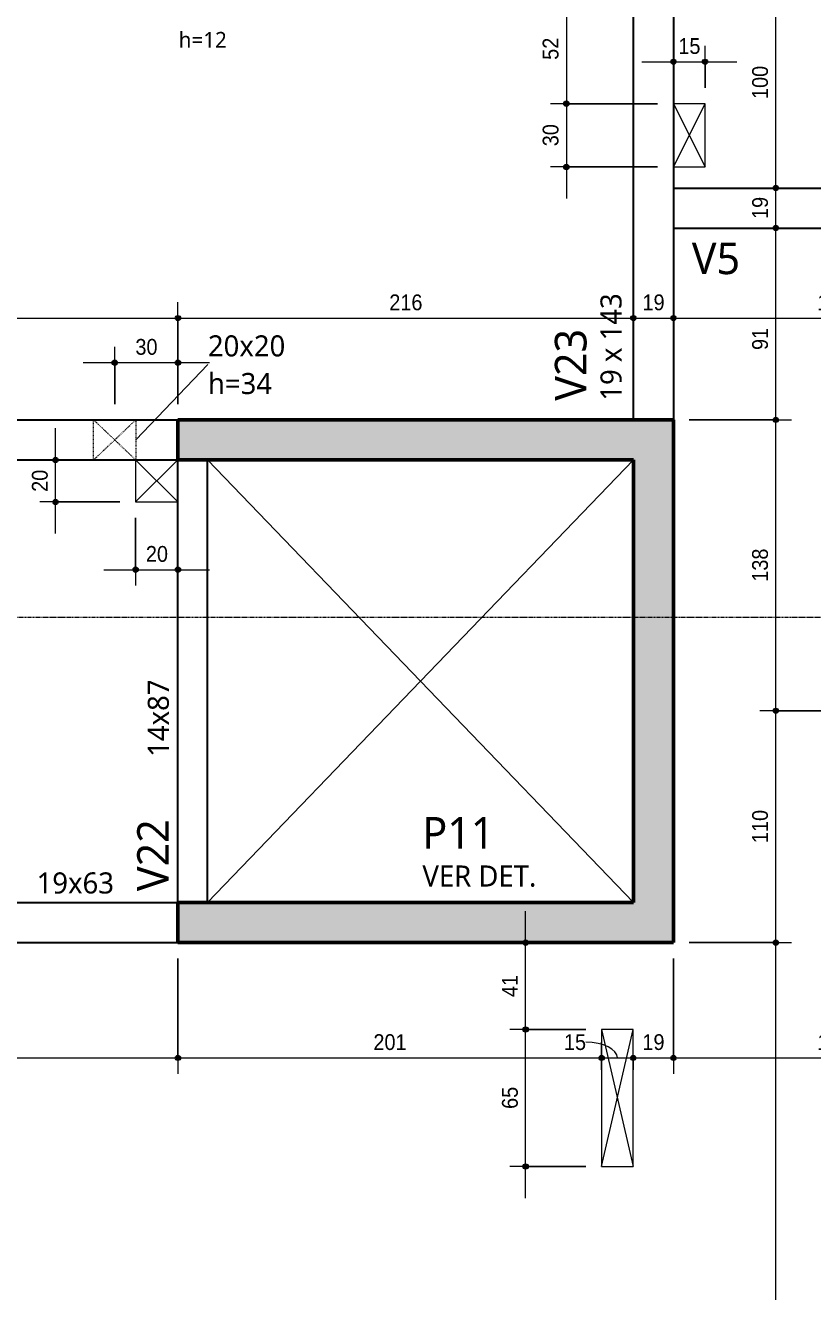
# Model space of a CAD drawing. Header units: centimetres. Extents: x -1897 to 22038, y -1268 to 84208.
# Drawn here: x -583 to -210, y -400 to 201 of the extents above; entities that cross this region are included whole.
import ezdxf

# ---------------------------------------------------------------- set-up
doc = ezdxf.new("R2010")
doc.units = ezdxf.units.CM
doc.linetypes.add('Centro de 6 mm', pattern=[1.32, 0.6, -0.24, 0.24, -0.24])
doc.linetypes.add('Traço', pattern=[0.635, 0.3175, -0.3175])
for name, color, linetype, lineweight in [('A-ANNO-DIMS', 7, 'Continuous', 9), ('A-ANNO-DIMS-50', 7, 'Continuous', 9), ('A-FLOR', 7, 'Continuous', 18), ('A-FLOR-IDEN', 7, 'Continuous', 9), ('A-GENM', 7, 'Continuous', 18), ('A-GENM-HDLN', 7, 'Traço', 18), ('A-GENM-IDEN', 7, 'Continuous', 9), ('G-ANNO-SYMB', 7, 'Continuous', 9), ('S-BEAM', 7, 'Continuous', 18), ('S-BEAM-IDEN', 7, 'Continuous', 9), ('S-COLS', 7, 'Continuous', 18), ('S-COLS-IDEN', 7, 'Continuous', 9)]:
    doc.layers.add(name, color=color, linetype=linetype, lineweight=lineweight)
doc.styles.add('Arial_1', font='arial.ttf', dxfattribs={"width": 0.9, "height": 7.5})
doc.styles.add('Gadugi', font='gadugi.ttf', dxfattribs={"height": 15})
doc.styles.add('Gadugi_1', font='gadugi.ttf', dxfattribs={"height": 10})
doc.styles.add('Gadugi_2', font='gadugi.ttf', dxfattribs={"height": 0.2})
doc.styles.add('Gadugi_3', font='gadugi.ttf', dxfattribs={"height": 7.5})
doc.dimstyles.new('PED_R80_1_5mm_ACIMA_As_ESQ__R00', dxfattribs={"dimscale": 30.48, "dimtxt": 7.651945, "dimasz": 0.328084, "dimexe": 0.246063, "dimexo": 0.246063, "dimgap": 0.049213, "dimtad": 1, "dimdec": 1, "dimrnd": 0.5, "dimdsep": 46, "dimtxsty": 'Arial_1', "dimblk1": 'DOTSMALL', "dimblk2": 'DOTSMALL', "dimsah": 1, "dimcen": 0.09, "dimdle": 0.492126, "dimazin": 0, "dimtfac": 1, "dimtdec": 4, "dimtix": 1, "dimtmove": 0, "dimatfit": 3, "dimfxl": 1, "dimtvp": 1, "dimtolj": 1, "dimtzin": 0, "dimarcsym": 2})
doc.dimstyles.new('PED_R80_1_5mm_ACIMA_As_ESQ__R00_1', dxfattribs={"dimscale": 30.48, "dimtxt": 7.651945, "dimasz": 0.328084, "dimexe": 0.246063, "dimexo": 0.246063, "dimgap": 0.049213, "dimtad": 1, "dimdec": 1, "dimrnd": 0.5, "dimdsep": 46, "dimtxsty": 'Arial_1', "dimblk1": 'DOTSMALL', "dimblk2": 'DOTSMALL', "dimsah": 1, "dimcen": 0.09, "dimdle": 0.492126, "dimazin": 0, "dimtfac": 1, "dimtdec": 4, "dimtix": 1, "dimtmove": 2, "dimatfit": 3, "dimfxl": 1, "dimtvp": 1, "dimtolj": 1, "dimtzin": 0, "dimarcsym": 2})
doc.dimstyles.new('PED_R80_1_5mm_ACIMA_As_ESQ__R00_2', dxfattribs={"dimscale": 30.48, "dimtxt": 7.651945, "dimasz": 0.328084, "dimexe": 0.246063, "dimexo": 0.246063, "dimgap": 0.049213, "dimtad": 1, "dimdec": 1, "dimrnd": 0.5, "dimdsep": 46, "dimtxsty": 'Arial_1', "dimblk1": 'DOTSMALL', "dimblk2": 'DOTSMALL', "dimsah": 1, "dimcen": 0.09, "dimdle": 0.492126, "dimazin": 0, "dimtfac": 1, "dimtdec": 4, "dimtix": 1, "dimtmove": 1, "dimatfit": 3, "dimfxl": 1, "dimtvp": 1, "dimtolj": 1, "dimtzin": 0, "dimarcsym": 2})
doc.dimstyles.new('PED_R80_1_5mm_ACIMA_As_ESQ__R00_3', dxfattribs={"dimscale": 30.48, "dimtxt": 7.651945, "dimasz": 0.328084, "dimexe": 0.246063, "dimexo": 0.246063, "dimgap": 0.049213, "dimtad": 1, "dimdec": 1, "dimrnd": 0.5, "dimdsep": 46, "dimtxsty": 'Arial_1', "dimblk1": 'DOTSMALL', "dimblk2": 'DOTSMALL', "dimsah": 1, "dimcen": 0.09, "dimdle": 0.492126, "dimazin": 0, "dimtfac": 1, "dimtdec": 4, "dimtix": 1, "dimtmove": 0, "dimatfit": 3, "dimfxl": 1, "dimtvp": 1, "dimtolj": 1, "dimtzin": 0, "dimarcsym": 2})

# ---------------------------------------------------------------- blocks, each defined once
blk = doc.blocks.new('PED_FURO_RETANGULAR_R04_2020 _INSTÂNCIA_ - FURO RET-3746569-PL K 100 - FORMA DO 6º PAVIMENTO')
at = {"layer": 'A-GENM-HDLN'}
for p, q in [((-10, 9.5), (10, -9.5)), ((-10, -9.5), (10, 9.5)), ((-10, -9.5), (-10, 9.5)), ((10, 9.5), (10, -9.5))]:
    blk.add_line(p, q, dxfattribs=at)
blk = doc.blocks.new('PED_TAG_PILAR_R03 - PILAR VER DET_-2523782-PL K 100 - FORMA DO 6º PAVIMENTO')
at = {"layer": 'S-COLS-IDEN', "insert": (0.115, -0.625), "char_height": 0.2, "width": 1.37089, "attachment_point": 1, "style": 'Gadugi_2'}
blk.add_mtext('VER DET.', dxfattribs=at)
blk = doc.blocks.new('DIMBLOCK47-PL K 100 - FORMA DO 6º PAVIMENTO')
at = {"layer": 'A-ANNO-DIMS-50', "true_color": 0x000032}
h = blk.add_hatch(color=178, dxfattribs=at)
edge = h.paths.add_edge_path(flags=0)
edge.add_arc((-700, -288.92), 1.25, 0, 360)
h = blk.add_hatch(color=178, dxfattribs=at)
edge = h.paths.add_edge_path(flags=0)
edge.add_arc((-511, -288.92), 1.25, 0, 360)
at = {"layer": 'A-ANNO-DIMS-50', "color": 178, "true_color": 0x000032}
for p, q in [((-700, -222.75), (-700, -296.42)), ((-700, -288.92), (-700, -222.75)), ((-511, -241.75), (-511, -296.42)), ((-511, -288.92), (-511, -241.75)), ((-700, -288.92), (-511, -288.92))]:
    blk.add_line(p, q, dxfattribs=at)
for centre in [(-700, -288.92), (-511, -288.92)]:
    blk.add_circle(centre, 1.25, dxfattribs=at)
at = {"layer": 'A-ANNO-DIMS-50', "color": 0, "insert": (-613.27, -277.68), "char_height": 7.5, "width": 18.6472, "attachment_point": 1, "line_spacing_factor": 0.941778, "style": 'Arial_1'}
blk.add_mtext('189', dxfattribs=at)
blk = doc.blocks.new('_DotSmall')
at = {"color": 0, "linetype": 'ByBlock', "const_width": 0.5}
blk.add_lwpolyline([(-0.0625, 0, 1), (0.0625, 0, 1)], format="xyb", close=True, dxfattribs=at)
blk = doc.blocks.new('DIMBLOCK48-PL K 100 - FORMA DO 6º PAVIMENTO')
at = {"layer": 'A-ANNO-DIMS-50', "true_color": 0x000032}
h = blk.add_hatch(color=178, dxfattribs=at)
edge = h.paths.add_edge_path(flags=0)
edge.add_arc((-511, -288.92), 1.25, 0, 360)
h = blk.add_hatch(color=178, dxfattribs=at)
edge = h.paths.add_edge_path(flags=0)
edge.add_arc((-310.08, -288.92), 1.25, 0, 360)
at = {"layer": 'A-ANNO-DIMS-50', "color": 178, "true_color": 0x000032}
for p, q in [((-511, -241.75), (-511, -296.42)), ((-511, -288.92), (-511, -241.75)), ((-310.08, -294.65), (-310.08, -281.42)), ((-511, -288.92), (-310.08, -288.92)), ((-310.08, -288.92), (-310.08, -294.65))]:
    blk.add_line(p, q, dxfattribs=at)
for centre in [(-511, -288.92), (-310.08, -288.92)]:
    blk.add_circle(centre, 1.25, dxfattribs=at)
at = {"layer": 'A-ANNO-DIMS-50', "color": 0, "insert": (-418.31, -277.68), "char_height": 7.5, "width": 18.6472, "attachment_point": 1, "line_spacing_factor": 0.941778, "style": 'Arial_1'}
blk.add_mtext('201', dxfattribs=at)
blk = doc.blocks.new('DIMBLOCK49-PL K 100 - FORMA DO 6º PAVIMENTO')
at = {"layer": 'A-ANNO-DIMS-50', "true_color": 0x000032}
h = blk.add_hatch(color=178, dxfattribs=at)
edge = h.paths.add_edge_path(flags=0)
edge.add_arc((-310.08, -288.92), 1.25, 0, 360)
h = blk.add_hatch(color=178, dxfattribs=at)
edge = h.paths.add_edge_path(flags=0)
edge.add_arc((-295.08, -288.92), 1.25, 0, 360)
at = {"layer": 'A-ANNO-DIMS-50', "color": 178, "true_color": 0x000032}
for p, q in [((-310.08, -294.65), (-310.08, -281.42)), ((-295.08, -294.65), (-295.08, -281.42)), ((-310.08, -288.92), (-295.08, -288.92)), ((-310.08, -288.92), (-310.08, -294.65)), ((-295.08, -288.92), (-295.08, -294.65))]:
    blk.add_line(p, q, dxfattribs=at)
for centre in [(-310.08, -288.92), (-295.08, -288.92)]:
    blk.add_circle(centre, 1.25, dxfattribs=at)
blk.add_ellipse((-317.58, -288.92), major_axis=(15, 0), ratio=0.492342, start_param=0, end_param=1.570796, dxfattribs=at)
at = {"layer": 'A-ANNO-DIMS-50', "color": 0, "insert": (-327.94, -277.68), "char_height": 7.5, "width": 12.4315, "attachment_point": 1, "line_spacing_factor": 0.941778, "style": 'Arial_1'}
blk.add_mtext('15', dxfattribs=at)
blk = doc.blocks.new('DIMBLOCK50-PL K 100 - FORMA DO 6º PAVIMENTO')
at = {"layer": 'A-ANNO-DIMS-50', "true_color": 0x000032}
h = blk.add_hatch(color=178, dxfattribs=at)
edge = h.paths.add_edge_path(flags=0)
edge.add_arc((-295.08, -288.92), 1.25, 0, 360)
h = blk.add_hatch(color=178, dxfattribs=at)
edge = h.paths.add_edge_path(flags=0)
edge.add_arc((-276, -288.92), 1.25, 0, 360)
at = {"layer": 'A-ANNO-DIMS-50', "color": 178, "true_color": 0x000032}
for p, q in [((-276, -241.75), (-276, -296.42)), ((-276, -288.92), (-276, -241.75)), ((-295.08, -294.65), (-295.08, -281.42)), ((-295.08, -288.92), (-276, -288.92)), ((-295.08, -288.92), (-295.08, -294.65))]:
    blk.add_line(p, q, dxfattribs=at)
for centre in [(-295.08, -288.92), (-276, -288.92)]:
    blk.add_circle(centre, 1.25, dxfattribs=at)
at = {"layer": 'A-ANNO-DIMS-50', "color": 0, "insert": (-290.72, -277.68), "char_height": 7.5, "width": 12.4315, "attachment_point": 1, "line_spacing_factor": 0.941778, "style": 'Arial_1'}
blk.add_mtext('19', dxfattribs=at)
blk = doc.blocks.new('DIMBLOCK51-PL K 100 - FORMA DO 6º PAVIMENTO')
at = {"layer": 'A-ANNO-DIMS-50', "true_color": 0x000032}
h = blk.add_hatch(color=178, dxfattribs=at)
edge = h.paths.add_edge_path(flags=0)
edge.add_arc((-276, -288.92), 1.25, 0, 360)
h = blk.add_hatch(color=178, dxfattribs=at)
edge = h.paths.add_edge_path(flags=0)
edge.add_arc((-124, -288.92), 1.25, 0, 360)
at = {"layer": 'A-ANNO-DIMS-50', "color": 178, "true_color": 0x000032}
for p, q in [((-124, -131.75), (-124, -296.42)), ((-124, -288.92), (-124, -131.75)), ((-276, -241.75), (-276, -296.42)), ((-276, -288.92), (-276, -241.75)), ((-276, -288.92), (-124, -288.92))]:
    blk.add_line(p, q, dxfattribs=at)
for centre in [(-276, -288.92), (-124, -288.92)]:
    blk.add_circle(centre, 1.25, dxfattribs=at)
at = {"layer": 'A-ANNO-DIMS-50', "color": 0, "insert": (-207.77, -277.68), "char_height": 7.5, "width": 18.6472, "attachment_point": 1, "line_spacing_factor": 0.941778, "style": 'Arial_1'}
blk.add_mtext('152', dxfattribs=at)
blk = doc.blocks.new('DIMBLOCK77-PL K 100 - FORMA DO 6º PAVIMENTO')
at = {"layer": 'A-ANNO-DIMS-50', "true_color": 0x000032}
h = blk.add_hatch(color=178, dxfattribs=at)
edge = h.paths.add_edge_path(flags=0)
edge.add_arc((-700, 62.03), 1.25, 0, 360)
h = blk.add_hatch(color=178, dxfattribs=at)
edge = h.paths.add_edge_path(flags=0)
edge.add_arc((-511, 62.03), 1.25, 0, 360)
at = {"layer": 'A-ANNO-DIMS-50', "color": 178, "true_color": 0x000032}
for p, q in [((-700, 56.29), (-700, 69.53)), ((-511, 21.25), (-511, 69.53)), ((-700, 62.03), (-511, 62.03)), ((-700, 62.03), (-700, 56.29)), ((-511, 62.03), (-511, 21.25))]:
    blk.add_line(p, q, dxfattribs=at)
for centre in [(-700, 62.03), (-511, 62.03)]:
    blk.add_circle(centre, 1.25, dxfattribs=at)
at = {"layer": 'A-ANNO-DIMS-50', "color": 0, "insert": (-613.27, 73.26), "char_height": 7.5, "width": 18.6472, "attachment_point": 1, "line_spacing_factor": 0.941778, "style": 'Arial_1'}
blk.add_mtext('189', dxfattribs=at)
blk = doc.blocks.new('DIMBLOCK78-PL K 100 - FORMA DO 6º PAVIMENTO')
at = {"layer": 'A-ANNO-DIMS-50', "true_color": 0x000032}
h = blk.add_hatch(color=178, dxfattribs=at)
edge = h.paths.add_edge_path(flags=0)
edge.add_arc((-511, 62.03), 1.25, 0, 360)
h = blk.add_hatch(color=178, dxfattribs=at)
edge = h.paths.add_edge_path(flags=0)
edge.add_arc((-295, 62.03), 1.25, 0, 360)
at = {"layer": 'A-ANNO-DIMS-50', "color": 178, "true_color": 0x000032}
for p, q in [((-511, 21.25), (-511, 69.53)), ((-295, 56.29), (-295, 69.53)), ((-511, 62.03), (-295, 62.03)), ((-511, 62.03), (-511, 21.25)), ((-295, 62.03), (-295, 56.29))]:
    blk.add_line(p, q, dxfattribs=at)
for centre in [(-511, 62.03), (-295, 62.03)]:
    blk.add_circle(centre, 1.25, dxfattribs=at)
at = {"layer": 'A-ANNO-DIMS-50', "color": 0, "insert": (-410.77, 73.26), "char_height": 7.5, "width": 18.6472, "attachment_point": 1, "line_spacing_factor": 0.941778, "style": 'Arial_1'}
blk.add_mtext('216', dxfattribs=at)
blk = doc.blocks.new('DIMBLOCK79-PL K 100 - FORMA DO 6º PAVIMENTO')
at = {"layer": 'A-ANNO-DIMS-50', "true_color": 0x000032}
h = blk.add_hatch(color=178, dxfattribs=at)
edge = h.paths.add_edge_path(flags=0)
edge.add_arc((-295, 62.03), 1.25, 0, 360)
h = blk.add_hatch(color=178, dxfattribs=at)
edge = h.paths.add_edge_path(flags=0)
edge.add_arc((-276, 62.03), 1.25, 0, 360)
at = {"layer": 'A-ANNO-DIMS-50', "color": 178, "true_color": 0x000032}
for p, q in [((-295, 56.29), (-295, 69.53)), ((-276, 56.29), (-276, 69.53)), ((-295, 62.03), (-276, 62.03)), ((-295, 62.03), (-295, 56.29)), ((-276, 62.03), (-276, 56.29))]:
    blk.add_line(p, q, dxfattribs=at)
for centre in [(-295, 62.03), (-276, 62.03)]:
    blk.add_circle(centre, 1.25, dxfattribs=at)
at = {"layer": 'A-ANNO-DIMS-50', "color": 0, "insert": (-290.68, 73.26), "char_height": 7.5, "width": 12.4315, "attachment_point": 1, "line_spacing_factor": 0.941778, "style": 'Arial_1'}
blk.add_mtext('19', dxfattribs=at)
blk = doc.blocks.new('DIMBLOCK80-PL K 100 - FORMA DO 6º PAVIMENTO')
at = {"layer": 'A-ANNO-DIMS-50', "true_color": 0x000032}
h = blk.add_hatch(color=178, dxfattribs=at)
edge = h.paths.add_edge_path(flags=0)
edge.add_arc((-276, 62.03), 1.25, 0, 360)
h = blk.add_hatch(color=178, dxfattribs=at)
edge = h.paths.add_edge_path(flags=0)
edge.add_arc((-124, 62.03), 1.25, 0, 360)
at = {"layer": 'A-ANNO-DIMS-50', "color": 178, "true_color": 0x000032}
for p, q in [((-276, 56.29), (-276, 69.53)), ((-124, 56.29), (-124, 69.53)), ((-276, 62.03), (-124, 62.03)), ((-276, 62.03), (-276, 56.29)), ((-124, 62.03), (-124, 56.29))]:
    blk.add_line(p, q, dxfattribs=at)
for centre in [(-276, 62.03), (-124, 62.03)]:
    blk.add_circle(centre, 1.25, dxfattribs=at)
at = {"layer": 'A-ANNO-DIMS-50', "color": 0, "insert": (-207.77, 73.26), "char_height": 7.5, "width": 18.6472, "attachment_point": 1, "line_spacing_factor": 0.941778, "style": 'Arial_1'}
blk.add_mtext('152', dxfattribs=at)
blk = doc.blocks.new('DIMBLOCK136-PL K 100 - FORMA DO 6º PAVIMENTO')
at = {"layer": 'A-ANNO-DIMS-50', "true_color": 0x000032}
h = blk.add_hatch(color=178, dxfattribs=at)
edge = h.paths.add_edge_path(flags=0)
edge.add_arc((-227.45, -234.25), 1.25, 0, 360)
h = blk.add_hatch(color=178, dxfattribs=at)
edge = h.paths.add_edge_path(flags=0)
edge.add_arc((-227.45, -685.75), 1.25, 0, 360)
at = {"layer": 'A-ANNO-DIMS-50', "color": 178, "true_color": 0x000032}
for p, q in [((-268.5, -234.25), (-219.95, -234.25)), ((-227.45, -234.25), (-268.5, -234.25)), ((-227.45, -700.75), (-227.45, -234.25)), ((-221.71, -685.75), (-234.95, -685.75)), ((-227.45, -685.75), (-221.71, -685.75))]:
    blk.add_line(p, q, dxfattribs=at)
for centre in [(-227.45, -234.25), (-227.45, -685.75)]:
    blk.add_circle(centre, 1.25, dxfattribs=at)
at = {"layer": 'A-ANNO-DIMS-50', "color": 0, "insert": (-238.68, -471.65), "char_height": 7.5, "width": 27.9708, "attachment_point": 1, "rotation": 90, "line_spacing_factor": 0.941778, "style": 'Arial_1'}
blk.add_mtext('451.5', dxfattribs=at)
blk = doc.blocks.new('DIMBLOCK137-PL K 100 - FORMA DO 6º PAVIMENTO')
at = {"layer": 'A-ANNO-DIMS-50', "true_color": 0x000032}
h = blk.add_hatch(color=178, dxfattribs=at)
edge = h.paths.add_edge_path(flags=0)
edge.add_arc((-227.45, -124.25), 1.25, 0, 360)
h = blk.add_hatch(color=178, dxfattribs=at)
edge = h.paths.add_edge_path(flags=0)
edge.add_arc((-227.45, -234.25), 1.25, 0, 360)
at = {"layer": 'A-ANNO-DIMS-50', "color": 178, "true_color": 0x000032}
for p, q in [((-131.5, -124.25), (-234.95, -124.25)), ((-227.45, -234.25), (-227.45, -124.25)), ((-227.45, -124.25), (-131.5, -124.25)), ((-268.5, -234.25), (-219.95, -234.25)), ((-227.45, -234.25), (-268.5, -234.25))]:
    blk.add_line(p, q, dxfattribs=at)
for centre in [(-227.45, -124.25), (-227.45, -234.25)]:
    blk.add_circle(centre, 1.25, dxfattribs=at)
at = {"layer": 'A-ANNO-DIMS-50', "color": 0, "insert": (-238.68, -187.02), "char_height": 7.5, "width": 18.6472, "attachment_point": 1, "rotation": 90, "line_spacing_factor": 0.941778, "style": 'Arial_1'}
blk.add_mtext('110', dxfattribs=at)
blk = doc.blocks.new('DIMBLOCK138-PL K 100 - FORMA DO 6º PAVIMENTO')
at = {"layer": 'A-ANNO-DIMS-50', "true_color": 0x000032}
h = blk.add_hatch(color=178, dxfattribs=at)
edge = h.paths.add_edge_path(flags=0)
edge.add_arc((-227.45, 13.75), 1.25, 0, 360)
h = blk.add_hatch(color=178, dxfattribs=at)
edge = h.paths.add_edge_path(flags=0)
edge.add_arc((-227.45, -124.25), 1.25, 0, 360)
at = {"layer": 'A-ANNO-DIMS-50', "color": 178, "true_color": 0x000032}
for p, q in [((-268.5, 13.75), (-219.95, 13.75)), ((-227.45, 13.75), (-268.5, 13.75)), ((-227.45, -124.25), (-227.45, 13.75)), ((-131.5, -124.25), (-234.95, -124.25)), ((-227.45, -124.25), (-131.5, -124.25))]:
    blk.add_line(p, q, dxfattribs=at)
for centre in [(-227.45, 13.75), (-227.45, -124.25)]:
    blk.add_circle(centre, 1.25, dxfattribs=at)
at = {"layer": 'A-ANNO-DIMS-50', "color": 0, "insert": (-238.68, -63.02), "char_height": 7.5, "width": 18.6472, "attachment_point": 1, "rotation": 90, "line_spacing_factor": 0.941778, "style": 'Arial_1'}
blk.add_mtext('138', dxfattribs=at)
blk = doc.blocks.new('DIMBLOCK139-PL K 100 - FORMA DO 6º PAVIMENTO')
at = {"layer": 'A-ANNO-DIMS-50', "true_color": 0x000032}
h = blk.add_hatch(color=178, dxfattribs=at)
edge = h.paths.add_edge_path(flags=0)
edge.add_arc((-227.45, 104.75), 1.25, 0, 360)
h = blk.add_hatch(color=178, dxfattribs=at)
edge = h.paths.add_edge_path(flags=0)
edge.add_arc((-227.45, 13.75), 1.25, 0, 360)
at = {"layer": 'A-ANNO-DIMS-50', "color": 178, "true_color": 0x000032}
for p, q in [((-221.71, 104.75), (-234.95, 104.75)), ((-227.45, 13.75), (-227.45, 104.75)), ((-227.45, 104.75), (-221.71, 104.75)), ((-268.5, 13.75), (-219.95, 13.75)), ((-227.45, 13.75), (-268.5, 13.75))]:
    blk.add_line(p, q, dxfattribs=at)
for centre in [(-227.45, 104.75), (-227.45, 13.75)]:
    blk.add_circle(centre, 1.25, dxfattribs=at)
at = {"layer": 'A-ANNO-DIMS-50', "color": 0, "insert": (-238.68, 46.92), "char_height": 7.5, "width": 12.4315, "attachment_point": 1, "rotation": 90, "line_spacing_factor": 0.941778, "style": 'Arial_1'}
blk.add_mtext('91', dxfattribs=at)
blk = doc.blocks.new('DIMBLOCK140-PL K 100 - FORMA DO 6º PAVIMENTO')
at = {"layer": 'A-ANNO-DIMS-50', "true_color": 0x000032}
h = blk.add_hatch(color=178, dxfattribs=at)
edge = h.paths.add_edge_path(flags=0)
edge.add_arc((-227.45, 123.75), 1.25, 0, 360)
h = blk.add_hatch(color=178, dxfattribs=at)
edge = h.paths.add_edge_path(flags=0)
edge.add_arc((-227.45, 104.75), 1.25, 0, 360)
at = {"layer": 'A-ANNO-DIMS-50', "color": 178, "true_color": 0x000032}
for p, q in [((-221.71, 123.75), (-234.95, 123.75)), ((-227.45, 104.75), (-227.45, 123.75)), ((-227.45, 123.75), (-221.71, 123.75)), ((-221.71, 104.75), (-234.95, 104.75)), ((-227.45, 104.75), (-221.71, 104.75))]:
    blk.add_line(p, q, dxfattribs=at)
for centre in [(-227.45, 123.75), (-227.45, 104.75)]:
    blk.add_circle(centre, 1.25, dxfattribs=at)
at = {"layer": 'A-ANNO-DIMS-50', "color": 0, "insert": (-238.68, 109.07), "char_height": 7.5, "width": 12.4315, "attachment_point": 1, "rotation": 90, "line_spacing_factor": 0.941778, "style": 'Arial_1'}
blk.add_mtext('19', dxfattribs=at)
blk = doc.blocks.new('DIMBLOCK141-PL K 100 - FORMA DO 6º PAVIMENTO')
at = {"layer": 'A-ANNO-DIMS-50', "true_color": 0x000032}
h = blk.add_hatch(color=178, dxfattribs=at)
edge = h.paths.add_edge_path(flags=0)
edge.add_arc((-227.45, 223.75), 1.25, 0, 360)
h = blk.add_hatch(color=178, dxfattribs=at)
edge = h.paths.add_edge_path(flags=0)
edge.add_arc((-227.45, 123.75), 1.25, 0, 360)
at = {"layer": 'A-ANNO-DIMS-50', "color": 178, "true_color": 0x000032}
for p, q in [((-221.71, 223.75), (-234.95, 223.75)), ((-227.45, 123.75), (-227.45, 223.75)), ((-227.45, 223.75), (-221.71, 223.75)), ((-221.71, 123.75), (-234.95, 123.75)), ((-227.45, 123.75), (-221.71, 123.75))]:
    blk.add_line(p, q, dxfattribs=at)
for centre in [(-227.45, 223.75), (-227.45, 123.75)]:
    blk.add_circle(centre, 1.25, dxfattribs=at)
at = {"layer": 'A-ANNO-DIMS-50', "color": 0, "insert": (-238.68, 165.98), "char_height": 7.5, "width": 18.6472, "attachment_point": 1, "rotation": 90, "line_spacing_factor": 0.941778, "style": 'Arial_1'}
blk.add_mtext('100', dxfattribs=at)
blk = doc.blocks.new('DIMBLOCK268-PL K 100 - FORMA DO 6º PAVIMENTO')
at = {"layer": 'A-ANNO-DIMS-50', "true_color": 0x000032}
h = blk.add_hatch(color=178, dxfattribs=at)
edge = h.paths.add_edge_path(flags=0)
edge.add_arc((-326.79, 215.75), 1.25, 0, 360)
h = blk.add_hatch(color=178, dxfattribs=at)
edge = h.paths.add_edge_path(flags=0)
edge.add_arc((-326.79, 163.75), 1.25, 0, 360)
at = {"layer": 'A-ANNO-DIMS-50', "color": 178, "true_color": 0x000032}
for p, q in [((-283.5, 215.75), (-334.29, 215.75)), ((-326.79, 215.75), (-326.79, 163.75)), ((-326.79, 215.75), (-283.5, 215.75)), ((-283.5, 163.75), (-334.29, 163.75)), ((-326.79, 163.75), (-283.5, 163.75))]:
    blk.add_line(p, q, dxfattribs=at)
for centre in [(-326.79, 215.75), (-326.79, 163.75)]:
    blk.add_circle(centre, 1.25, dxfattribs=at)
at = {"layer": 'A-ANNO-DIMS-50', "color": 0, "insert": (-338.03, 184.57), "char_height": 7.5, "width": 12.4315, "attachment_point": 1, "rotation": 90, "line_spacing_factor": 0.941778, "style": 'Arial_1'}
blk.add_mtext('52', dxfattribs=at)
blk = doc.blocks.new('DIMBLOCK269-PL K 100 - FORMA DO 6º PAVIMENTO')
at = {"layer": 'A-ANNO-DIMS-50', "true_color": 0x000032}
h = blk.add_hatch(color=178, dxfattribs=at)
edge = h.paths.add_edge_path(flags=0)
edge.add_arc((-326.79, 163.75), 1.25, 0, 360)
h = blk.add_hatch(color=178, dxfattribs=at)
edge = h.paths.add_edge_path(flags=0)
edge.add_arc((-326.79, 133.75), 1.25, 0, 360)
at = {"layer": 'A-ANNO-DIMS-50', "color": 178, "true_color": 0x000032}
for p, q in [((-283.5, 163.75), (-334.29, 163.75)), ((-326.79, 163.75), (-326.79, 118.75)), ((-326.79, 163.75), (-283.5, 163.75)), ((-283.5, 133.75), (-334.29, 133.75)), ((-326.79, 133.75), (-283.5, 133.75))]:
    blk.add_line(p, q, dxfattribs=at)
for centre in [(-326.79, 163.75), (-326.79, 133.75)]:
    blk.add_circle(centre, 1.25, dxfattribs=at)
at = {"layer": 'A-ANNO-DIMS-50', "color": 0, "insert": (-338.03, 143.57), "char_height": 7.5, "width": 12.4315, "attachment_point": 1, "rotation": 90, "line_spacing_factor": 0.941778, "style": 'Arial_1'}
blk.add_mtext('30', dxfattribs=at)
blk = doc.blocks.new('DIMBLOCK271-PL K 100 - FORMA DO 6º PAVIMENTO')
at = {"layer": 'A-ANNO-DIMS-50', "true_color": 0x000032}
h = blk.add_hatch(color=178, dxfattribs=at)
edge = h.paths.add_edge_path(flags=0)
edge.add_arc((-276, 183.64), 1.25, 0, 360)
h = blk.add_hatch(color=178, dxfattribs=at)
edge = h.paths.add_edge_path(flags=0)
edge.add_arc((-261, 183.64), 1.25, 0, 360)
at = {"layer": 'A-ANNO-DIMS-50', "color": 178, "true_color": 0x000032}
for p, q in [((-276, 177.9), (-276, 191.14)), ((-261, 171.25), (-261, 191.14)), ((-291, 183.64), (-246, 183.64)), ((-276, 183.64), (-276, 177.9)), ((-261, 183.64), (-261, 171.25))]:
    blk.add_line(p, q, dxfattribs=at)
for centre in [(-276, 183.64), (-261, 183.64)]:
    blk.add_circle(centre, 1.25, dxfattribs=at)
at = {"layer": 'A-ANNO-DIMS-50', "color": 0, "insert": (-273.68, 194.87), "char_height": 7.5, "width": 12.4315, "attachment_point": 1, "rotation": 0, "line_spacing_factor": 0.941778, "style": 'Arial_1'}
blk.add_mtext('15', dxfattribs=at)
blk = doc.blocks.new('DIMBLOCK313-PL K 100 - FORMA DO 6º PAVIMENTO')
at = {"layer": 'A-ANNO-DIMS-50', "true_color": 0x000032}
h = blk.add_hatch(color=178, dxfattribs=at)
edge = h.paths.add_edge_path(flags=0)
edge.add_arc((-541, 40.92), 1.25, 0, 360)
h = blk.add_hatch(color=178, dxfattribs=at)
edge = h.paths.add_edge_path(flags=0)
edge.add_arc((-511, 40.92), 1.25, 0, 360)
at = {"layer": 'A-ANNO-DIMS-50', "color": 178, "true_color": 0x000032}
for p, q in [((-541, 21.25), (-541, 48.42)), ((-511, 21.25), (-511, 48.42)), ((-556, 40.92), (-496, 40.92)), ((-541, 40.92), (-541, 21.25)), ((-511, 40.92), (-511, 21.25))]:
    blk.add_line(p, q, dxfattribs=at)
for centre in [(-541, 40.92), (-511, 40.92)]:
    blk.add_circle(centre, 1.25, dxfattribs=at)
at = {"layer": 'A-ANNO-DIMS-50', "color": 0, "insert": (-531.18, 52.15), "char_height": 7.5, "width": 12.4315, "attachment_point": 1, "line_spacing_factor": 0.941778, "style": 'Arial_1'}
blk.add_mtext('30', dxfattribs=at)
blk = doc.blocks.new('DIMBLOCK314-PL K 100 - FORMA DO 6º PAVIMENTO')
at = {"layer": 'A-ANNO-DIMS-50', "true_color": 0x000032}
h = blk.add_hatch(color=178, dxfattribs=at)
edge = h.paths.add_edge_path(flags=0)
edge.add_arc((-569.05, -5.25), 1.25, 0, 360)
h = blk.add_hatch(color=178, dxfattribs=at)
edge = h.paths.add_edge_path(flags=0)
edge.add_arc((-569.05, -25.17), 1.25, 0, 360)
at = {"layer": 'A-ANNO-DIMS-50', "color": 178, "true_color": 0x000032}
for p, q in [((-569.05, -40.17), (-569.05, 9.75)), ((-563.32, -5.25), (-576.55, -5.25)), ((-569.05, -5.25), (-563.32, -5.25)), ((-538.58, -25.17), (-576.55, -25.17)), ((-569.05, -25.17), (-538.58, -25.17))]:
    blk.add_line(p, q, dxfattribs=at)
for centre in [(-569.05, -5.25), (-569.05, -25.17)]:
    blk.add_circle(centre, 1.25, dxfattribs=at)
at = {"layer": 'A-ANNO-DIMS-50', "color": 0, "insert": (-580.28, -20.39), "char_height": 7.5, "width": 12.4315, "attachment_point": 1, "rotation": 90, "line_spacing_factor": 0.941778, "style": 'Arial_1'}
blk.add_mtext('20', dxfattribs=at)
blk = doc.blocks.new('DIMBLOCK315-PL K 100 - FORMA DO 6º PAVIMENTO')
at = {"layer": 'A-ANNO-DIMS-50', "true_color": 0x000032}
h = blk.add_hatch(color=178, dxfattribs=at)
edge = h.paths.add_edge_path(flags=0)
edge.add_arc((-531.08, -57.31), 1.25, 0, 360)
h = blk.add_hatch(color=178, dxfattribs=at)
edge = h.paths.add_edge_path(flags=0)
edge.add_arc((-511, -57.31), 1.25, 0, 360)
at = {"layer": 'A-ANNO-DIMS-50', "color": 178, "true_color": 0x000032}
for p, q in [((-531.08, -32.67), (-531.08, -64.81)), ((-531.08, -57.31), (-531.08, -32.67)), ((-511, -63.04), (-511, -49.81)), ((-546.08, -57.31), (-496, -57.31)), ((-511, -57.31), (-511, -63.04))]:
    blk.add_line(p, q, dxfattribs=at)
for centre in [(-531.08, -57.31), (-511, -57.31)]:
    blk.add_circle(centre, 1.25, dxfattribs=at)
at = {"layer": 'A-ANNO-DIMS-50', "color": 0, "insert": (-526.22, -46.08), "char_height": 7.5, "width": 12.4315, "attachment_point": 1, "line_spacing_factor": 0.941778, "style": 'Arial_1'}
blk.add_mtext('20', dxfattribs=at)
blk = doc.blocks.new('DIMBLOCK319-PL K 100 - FORMA DO 6º PAVIMENTO')
at = {"layer": 'A-ANNO-DIMS-50', "true_color": 0x000032}
h = blk.add_hatch(color=178, dxfattribs=at)
edge = h.paths.add_edge_path(flags=0)
edge.add_arc((-346.09, -275.45), 1.25, 0, 360)
h = blk.add_hatch(color=178, dxfattribs=at)
edge = h.paths.add_edge_path(flags=0)
edge.add_arc((-346.09, -340.45), 1.25, 0, 360)
at = {"layer": 'A-ANNO-DIMS-50', "color": 178, "true_color": 0x000032}
for p, q in [((-317.58, -275.45), (-353.59, -275.45)), ((-346.09, -355.45), (-346.09, -275.45)), ((-346.09, -275.45), (-317.58, -275.45)), ((-317.58, -340.45), (-353.59, -340.45)), ((-346.09, -340.45), (-317.58, -340.45))]:
    blk.add_line(p, q, dxfattribs=at)
for centre in [(-346.09, -275.45), (-346.09, -340.45)]:
    blk.add_circle(centre, 1.25, dxfattribs=at)
at = {"layer": 'A-ANNO-DIMS-50', "color": 0, "insert": (-357.33, -313.13), "char_height": 7.5, "width": 12.4315, "attachment_point": 1, "rotation": 90, "line_spacing_factor": 0.941778, "style": 'Arial_1'}
blk.add_mtext('65', dxfattribs=at)
blk = doc.blocks.new('DIMBLOCK320-PL K 100 - FORMA DO 6º PAVIMENTO')
at = {"layer": 'A-ANNO-DIMS-50', "true_color": 0x000032}
h = blk.add_hatch(color=178, dxfattribs=at)
edge = h.paths.add_edge_path(flags=0)
edge.add_arc((-346.09, -234.25), 1.25, 0, 360)
h = blk.add_hatch(color=178, dxfattribs=at)
edge = h.paths.add_edge_path(flags=0)
edge.add_arc((-346.09, -275.45), 1.25, 0, 360)
at = {"layer": 'A-ANNO-DIMS-50', "color": 178, "true_color": 0x000032}
for p, q in [((-346.09, -275.45), (-346.09, -219.25)), ((-340.36, -234.25), (-353.59, -234.25)), ((-346.09, -234.25), (-340.36, -234.25)), ((-317.58, -275.45), (-353.59, -275.45)), ((-346.09, -275.45), (-317.58, -275.45))]:
    blk.add_line(p, q, dxfattribs=at)
for centre in [(-346.09, -234.25), (-346.09, -275.45)]:
    blk.add_circle(centre, 1.25, dxfattribs=at)
at = {"layer": 'A-ANNO-DIMS-50', "color": 0, "insert": (-357.33, -260.03), "char_height": 7.5, "width": 12.4315, "attachment_point": 1, "rotation": 90, "line_spacing_factor": 0.941778, "style": 'Arial_1'}
blk.add_mtext('41', dxfattribs=at)

msp = doc.modelspace()

# ---------------------------------------------------------------- hatches: boundary and pattern name
at = {"layer": 'S-COLS', "true_color": 0x808080}
msp.add_hatch(color=8, dxfattribs=at).paths.add_polyline_path([(-511, -234.25), (-276, -234.25), (-276, 13.75), (-511, 13.75), (-511, -5.25), (-295, -5.25), (-295, -215.25), (-511, -215.25)], flags=0)

# ---------------------------------------------------------------- linework, layer by layer
at = {"lineweight": 18}
for p, q in [((-276, 133.76), (-261, 163.74)), ((-276, 163.74), (-261, 133.76)), ((-531.08, -25.17), (-511, -5.25)), ((-531.08, -5.25), (-511, -25.17)), ((-295, -5.25), (-497, -215.25)), ((-497, -5.25), (-295, -215.25)), ((-310.08, -340.43), (-295.09, -275.47)), ((-310.08, -275.47), (-295.09, -340.43))]:
    msp.add_line(p, q, dxfattribs=at)
at = {"layer": 'A-FLOR'}
for p, q in [((-261, 163.75), (-276, 163.75)), ((-261, 133.75), (-261, 163.75)), ((-276, 133.75), (-261, 133.75)), ((-531.08, -5.25), (-531.08, -25.17)), ((-531.08, -25.17), (-511, -25.17)), ((-295.08, -275.45), (-310.08, -275.45)), ((-310.08, -275.45), (-310.08, -340.45)), ((-295.08, -340.45), (-295.08, -275.45)), ((-310.08, -340.45), (-295.08, -340.45))]:
    msp.add_line(p, q, dxfattribs=at)
at = {"layer": 'A-GENM-IDEN'}
msp.add_line((-531, 4.25), (-496.79, 40.07), dxfattribs=at)
at = {"layer": 'G-ANNO-SYMB', "linetype": 'Centro de 6 mm'}
msp.add_line((-1759.81, -79.8), (1760.12, -79.8), dxfattribs=at)
at = {"layer": 'S-BEAM', "lineweight": 25}
for p, q in [((-295, 13.75), (-295, 326.75)), ((-276, 326.75), (-276, 13.75)), ((-276, 123.75), (-124, 123.75)), ((-276, 104.75), (-124, 104.75)), ((-700, 13.75), (-511, 13.75)), ((-276, 13.75), (-295, 13.75)), ((-700, -5.25), (-511, -5.25)), ((-511, -215.25), (-511, -5.25)), ((-497, -215.25), (-497, -5.25)), ((-700, -215.25), (-511, -215.25)), ((-714, -234.25), (-511, -234.25))]:
    msp.add_line(p, q, dxfattribs=at)
at = {"layer": 'S-COLS', "lineweight": 50}
for p, q in [((-511, -5.25), (-511, 13.75)), ((-511, 13.75), (-276, 13.75)), ((-276, 13.75), (-276, -234.25)), ((-295, -5.25), (-511, -5.25)), ((-295, -215.25), (-295, -5.25)), ((-511, -234.25), (-511, -215.25)), ((-511, -215.25), (-295, -215.25)), ((-276, -234.25), (-511, -234.25))]:
    msp.add_line(p, q, dxfattribs=at)

# ---------------------------------------------------------------- block references
at = {"layer": 'A-GENM', "linetype": 'Traço'}
msp.add_blockref('PED_FURO_RETANGULAR_R04_2020 _INSTÂNCIA_ - FURO RET-3746569-PL K 100 - FORMA DO 6º PAVIMENTO', (-541, 4.25), dxfattribs=at)
at = {"layer": 'S-COLS-IDEN', "xscale": 49.99999999999998, "yscale": 49.99999999999998, "zscale": 49.99999999999998}
msp.add_blockref('PED_TAG_PILAR_R03 - PILAR VER DET_-2523782-PL K 100 - FORMA DO 6º PAVIMENTO', (-400.81, -166.4), dxfattribs=at)

# ---------------------------------------------------------------- texts
at = {"layer": 'A-FLOR-IDEN', "insert": (-510.63, 197.8), "char_height": 7.5, "width": 29.6624, "attachment_point": 1, "style": 'Gadugi_3'}
msp.add_mtext('h=12', dxfattribs=at)
at = {"layer": 'A-GENM-IDEN', "char_height": 10, "attachment_point": 1, "style": 'Gadugi_1'}
for s, insert, width in [('20x20', (-496.79, 53.86), 44.8945), ('h=34', (-496.79, 36.01), 39.6835)]:
    msp.add_mtext(s, dxfattribs=dict(at, insert=insert, width=width))
at = {"layer": 'S-BEAM-IDEN', "attachment_point": 1}
for s, insert, char_height, width, style in [('V5', (-267.28, 97.89), 15, 30.0633, 'Gadugi'), ('19x63', (-578.04, -200.93), 10, 44.8945, 'Gadugi_1')]:
    msp.add_mtext(s, dxfattribs=dict(at, insert=insert, char_height=char_height, width=width, style=style))
at = {"layer": 'S-BEAM-IDEN', "attachment_point": 1, "rotation": 90}
for s, insert, char_height, width, style in [('19 x 143', (-310.62, 22.88), 10, 63.7342, 'Gadugi_1'), ('V23', (-332.25, 22.83), 15, 44.0928, 'Gadugi'), ('14x87', (-525.32, -146.1), 10, 44.8945, 'Gadugi_1'), ('V22', (-530.35, -209.8), 15, 44.0928, 'Gadugi')]:
    msp.add_mtext(s, dxfattribs=dict(at, insert=insert, char_height=char_height, width=width, style=style))
at = {"layer": 'S-COLS-IDEN', "insert": (-395.07, -174.64), "char_height": 15, "width": 42.4894, "attachment_point": 1, "style": 'Gadugi'}
msp.add_mtext('P11', dxfattribs=at)

# ---------------------------------------------------------------- dimensions: what is measured, and where the dimension line sits
at = {"layer": 'A-ANNO-DIMS', "color": 178, "true_color": 0x000032}
for base, p1, p2, angle, dimstyle, override, picture, middle in [((-227.45, 223.75), (-229.21, 123.75), (-229.21, 223.75), 90, 'PED_R80_1_5mm_ACIMA_As_ESQ__R00', {"dimpost": '<>', "dimfxl": 100}, 'DIMBLOCK141-PL K 100 - FORMA DO 6º PAVIMENTO', (-232.77, 173.75)), ((-326.79, 163.75), (-276, 215.75), (-276, 163.75), 90, 'PED_R80_1_5mm_ACIMA_As_ESQ__R00_3', {"dimpost": '<>', "dimfxl": 51.998727}, 'DIMBLOCK268-PL K 100 - FORMA DO 6º PAVIMENTO', (-332.12, 189.75)), ((-261, 183.64), (-276, 185.4), (-261, 163.75), 0, 'PED_R80_1_5mm_ACIMA_As_ESQ__R00_3', {"dimpost": '<>', "dimfxl": 26.342047}, 'DIMBLOCK271-PL K 100 - FORMA DO 6º PAVIMENTO', (-268.5, 188.97)), ((-326.79, 133.75), (-276, 163.75), (-276, 133.75), 90, 'PED_R80_1_5mm_ACIMA_As_ESQ__R00_3', {"dimpost": '<>', "dimfxl": 29.999993}, 'DIMBLOCK269-PL K 100 - FORMA DO 6º PAVIMENTO', (-332.12, 148.75)), ((-227.45, 123.75), (-229.21, 104.75), (-229.21, 123.75), 90, 'PED_R80_1_5mm_ACIMA_As_ESQ__R00', {"dimpost": '<>', "dimfxl": 19}, 'DIMBLOCK140-PL K 100 - FORMA DO 6º PAVIMENTO', (-232.77, 114.25)), ((-227.45, 13.75), (-124, -124.25), (-276, 13.75), 90, 'PED_R80_1_5mm_ACIMA_As_ESQ__R00', {"dimpost": '<>', "dimfxl": 205.29978}, 'DIMBLOCK138-PL K 100 - FORMA DO 6º PAVIMENTO', (-232.78, -55.25)), ((-569.05, -5.25), (-531.08, -25.17), (-570.82, -5.25), 90, 'PED_R80_1_5mm_ACIMA_As_ESQ__R00_3', {"dimpost": '<>', "dimfxl": 44.447696}, 'DIMBLOCK314-PL K 100 - FORMA DO 6º PAVIMENTO', (-574.38, -15.21)), ((-227.45, -124.25), (-276, -234.25), (-124, -124.25), 90, 'PED_R80_1_5mm_ACIMA_As_ESQ__R00', {"dimpost": '<>', "dimfxl": 187.62729}, 'DIMBLOCK137-PL K 100 - FORMA DO 6º PAVIMENTO', (-232.77, -179.25)), ((-346.09, -234.25), (-310.08, -275.45), (-347.86, -234.25), 90, 'PED_R80_1_5mm_ACIMA_As_ESQ__R00_3', {"dimpost": '<>', "dimfxl": 55.900443}, 'DIMBLOCK320-PL K 100 - FORMA DO 6º PAVIMENTO', (-351.36, -254.85)), ((-227.45, -234.25), (-229.21, -685.75), (-276, -234.25), 90, 'PED_R80_1_5mm_ACIMA_As_ESQ__R00', {"dimpost": '<>', "dimfxl": 453.917711}, 'DIMBLOCK136-PL K 100 - FORMA DO 6º PAVIMENTO', (-232.77, -460)), ((-346.09, -275.45), (-310.08, -340.45), (-310.08, -275.45), 90, 'PED_R80_1_5mm_ACIMA_As_ESQ__R00_3', {"dimpost": '<>', "dimfxl": 65}, 'DIMBLOCK319-PL K 100 - FORMA DO 6º PAVIMENTO', (-351.42, -307.95))]:
    dim = msp.add_linear_dim(base=base, p1=p1, p2=p2, angle=angle, dimstyle=dimstyle, override=override, dxfattribs=at)
    dim.commit()
    dim.dimension.update_dxf_attribs({"geometry": picture, "text_midpoint": middle})
dim = msp.add_linear_dim(base=(-227.45, 104.75), p1=(-276, 13.75), p2=(-229.21, 104.75), angle=90, dimstyle='PED_R80_1_5mm_ACIMA_As_ESQ__R00_1', override={"dimpost": '<>', "dimfxl": 102.323203}, dxfattribs=at)
dim.commit()
dim.dimension.update_dxf_attribs({"geometry": 'DIMBLOCK139-PL K 100 - FORMA DO 6º PAVIMENTO', "text_midpoint": (-233.68, 53.14), "dimtype": 160, "text_rotation": 90})
for base, p1, p2, dimstyle, override, picture, middle in [((-511, 62.03), (-700, 63.79), (-511, 13.75), 'PED_R80_1_5mm_ACIMA_As_ESQ__R00', {"dimpost": '<>', "dimfxl": 195.513389}, 'DIMBLOCK77-PL K 100 - FORMA DO 6º PAVIMENTO', (-605.5, 67.36)), ((-295, 62.03), (-511, 13.75), (-295, 63.79), 'PED_R80_1_5mm_ACIMA_As_ESQ__R00', {"dimpost": '<>', "dimfxl": 221.721643}, 'DIMBLOCK78-PL K 100 - FORMA DO 6º PAVIMENTO', (-403, 67.36)), ((-276, 62.03), (-295, 63.79), (-276, 63.79), 'PED_R80_1_5mm_ACIMA_As_ESQ__R00', {"dimpost": '<>', "dimfxl": 19}, 'DIMBLOCK79-PL K 100 - FORMA DO 6º PAVIMENTO', (-285.5, 67.36)), ((-124, 62.03), (-276, 63.79), (-124, 63.79), 'PED_R80_1_5mm_ACIMA_As_ESQ__R00', {"dimpost": '<>', "dimfxl": 151.999999}, 'DIMBLOCK80-PL K 100 - FORMA DO 6º PAVIMENTO', (-200, 67.36)), ((-511, 40.92), (-541, 13.75), (-511, 13.75), 'PED_R80_1_5mm_ACIMA_As_ESQ__R00_3', {"dimpost": '<>', "dimfxl": 30}, 'DIMBLOCK313-PL K 100 - FORMA DO 6º PAVIMENTO', (-526, 46.25)), ((-511, -57.31), (-531.08, -25.17), (-511, -55.54), 'PED_R80_1_5mm_ACIMA_As_ESQ__R00_3', {"dimpost": '<>', "dimfxl": 36.413991}, 'DIMBLOCK315-PL K 100 - FORMA DO 6º PAVIMENTO', (-521.04, -51.98)), ((-124, -288.92), (-276, -234.25), (-124, -124.25), 'PED_R80_1_5mm_ACIMA_As_ESQ__R00', {"dimpost": '<>', "dimfxl": 187.62729}, 'DIMBLOCK51-PL K 100 - FORMA DO 6º PAVIMENTO', (-200, -283.59)), ((-511, -288.92), (-700, -215.25), (-511, -234.25), 'PED_R80_1_5mm_ACIMA_As_ESQ__R00', {"dimpost": '<>', "dimfxl": 189.952626}, 'DIMBLOCK47-PL K 100 - FORMA DO 6º PAVIMENTO', (-605.5, -283.59)), ((-310.08, -288.92), (-511, -234.25), (-310.08, -287.15), 'PED_R80_1_5mm_ACIMA_As_ESQ__R00', {"dimpost": '<>', "dimfxl": 207.767293}, 'DIMBLOCK48-PL K 100 - FORMA DO 6º PAVIMENTO', (-410.54, -283.59)), ((-276, -288.92), (-295.08, -287.15), (-276, -234.25), 'PED_R80_1_5mm_ACIMA_As_ESQ__R00', {"dimpost": '<>', "dimfxl": 56.237167}, 'DIMBLOCK50-PL K 100 - FORMA DO 6º PAVIMENTO', (-285.54, -283.59))]:
    dim = msp.add_linear_dim(base=base, p1=p1, p2=p2, dimstyle=dimstyle, override=override, dxfattribs=at)
    dim.commit()
    dim.dimension.update_dxf_attribs({"geometry": picture, "text_midpoint": middle})
dim = msp.add_linear_dim(base=(-295.08, -288.92), p1=(-310.08, -287.15), p2=(-295.08, -287.15), dimstyle='PED_R80_1_5mm_ACIMA_As_ESQ__R00_2', override={"dimpost": '<>', "dimfxl": 15}, dxfattribs=at)
dim.commit()
dim.dimension.update_dxf_attribs({"geometry": 'DIMBLOCK49-PL K 100 - FORMA DO 6º PAVIMENTO', "text_midpoint": (-321.73, -282.68), "dimtype": 160})

doc.saveas('drawing.dxf')
